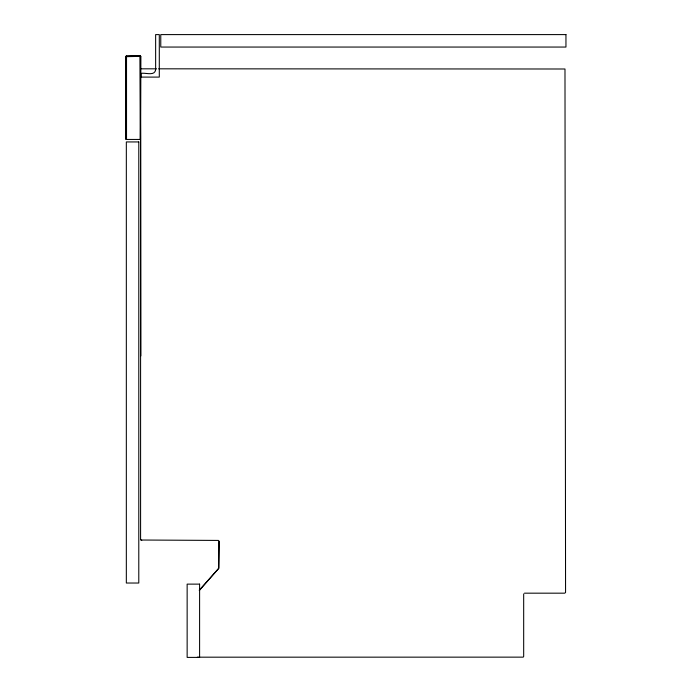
<?xml version="1.0" encoding="UTF-8"?>
<svg xmlns="http://www.w3.org/2000/svg" width="692" height="692" viewBox="0 0 692 692"><rect width="100%" height="100%" fill="white"/><g stroke="black" fill="none" stroke-linecap="round" stroke-linejoin="round"><path stroke-width="1.04" d="M140.597 139.801L140.588 539.708L141.756 540.426M219.234 541.153L218.741 568.348L199.538 590.25M126.316 139.447L126.333 56.035L140.216 55.983L140.701 56.675L140.666 139.447L126.048 139.447L126.048 56.675L126.524 55.94L126.524 139.447M126.316 56.675L126.316 55.983L126.048 56.675L140.666 56.355L140.216 55.94L140.216 139.447M140.433 139.447L140.666 56.355L140.216 55.94M140.562 56.147L140.216 56.675M126.169 139.447L126.178 56.424L140.433 55.983L140.666 56.675L140.216 55.983M199.201 590.25L218.741 568.348L218.854 541.153M141.376 68.819L156.487 68.819M158.641 68.819L564.983 69.001L565.563 592.447L564.776 593.174L524.467 593.174M218.456 540.426L141.021 540.019M197.358 657.184L523.238 657.141L523.68 656.466L523.68 593.892M140.216 56.355L140.58 139.447M126.524 56.355L140.216 56.121L140.433 56.675M126.178 56.147L126.524 56.675M140.649 139.801L140.822 355.965M155.639 69.771C154.671 76.483 145.104 72.314 140.986 73.43L140.986 77.097L159.298 77.097L159.298 34.6L155.639 34.6L155.639 69.771M565.952 34.6L160.769 34.6L160.769 47.056L565.952 47.056L565.952 34.6M138.789 141.938L126.333 141.938L126.333 583.027L138.789 583.027L138.789 141.938M199.599 584.126L187.143 584.126L187.143 657.4L199.599 657.4L199.599 584.126"/></g></svg>
